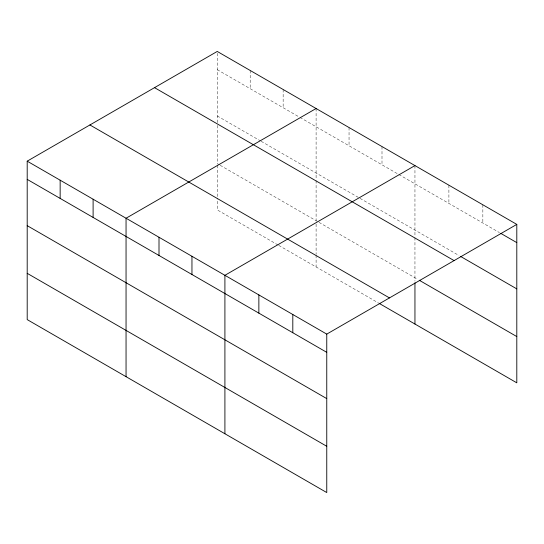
<?xml version="1.0" encoding="UTF-8"?>
<svg xmlns="http://www.w3.org/2000/svg" width="544" height="544" viewBox="0 0 544 544"><rect width="100%" height="100%" fill="white"/><g stroke="black" fill="none" stroke-linecap="round" stroke-linejoin="round"><path stroke-width="0.41" stroke-dasharray="2.72 2.04" d="M217.24 122.631L217.24 51.442M217.24 69.666L299.254 117.021M299.989 117.443L398.106 174.094M398.84 174.515L499.467 232.608M217.24 115.94L260.447 140.882M261.174 141.304L359.298 197.955M360.033 198.376L459.014 255.524M219.436 164.886L217.24 163.615L217.24 123.468M220.17 165.308L318.294 221.959M319.022 222.38L417.84 279.432M278.018 244.977L217.24 209.889L217.24 198.111M278.752 245.398L378.338 302.892M482.848 204.796L482.848 223.02M448.902 185.191L448.902 203.415M414.95 165.594L414.95 236.776M414.95 237.612L414.95 281.126M381.997 146.567L381.997 164.791M349.044 127.541L349.044 145.765M316.098 108.521L316.098 179.704M316.098 180.54L316.098 220.687M316.098 224.053L316.098 254.34M316.098 255.184L316.098 266.961M283.145 89.495L283.145 107.719M250.192 70.468L250.192 88.692M217.24 165.294L217.24 197.268"/><path stroke-width="0.82" d="M27.2 161.167L326.76 334.111L326.76 492.558L27.2 319.607L27.2 161.167L217.24 51.442L516.8 224.393L516.8 382.833L379.066 303.321M316.098 108.521L126.052 218.239L126.052 376.679M414.95 165.594L224.91 275.312L224.91 433.752M326.76 334.111L516.8 224.393M500.908 233.444L516.8 242.617M460.455 256.36L516.8 288.891M154.53 87.652L454.084 260.603M419.281 280.262L516.8 336.566M89.916 124.957L389.47 297.908M27.2 179.384L326.76 352.335M27.2 225.658L326.76 398.609M27.2 273.333L326.76 446.284M414.95 282.812L414.95 324.034M292.808 314.514L292.808 332.738M258.862 294.909L258.862 313.133M191.957 256.285L191.957 274.509M159.004 237.259L159.004 255.483M93.106 199.213L93.106 217.437M60.153 180.186L60.153 198.41"/></g></svg>
